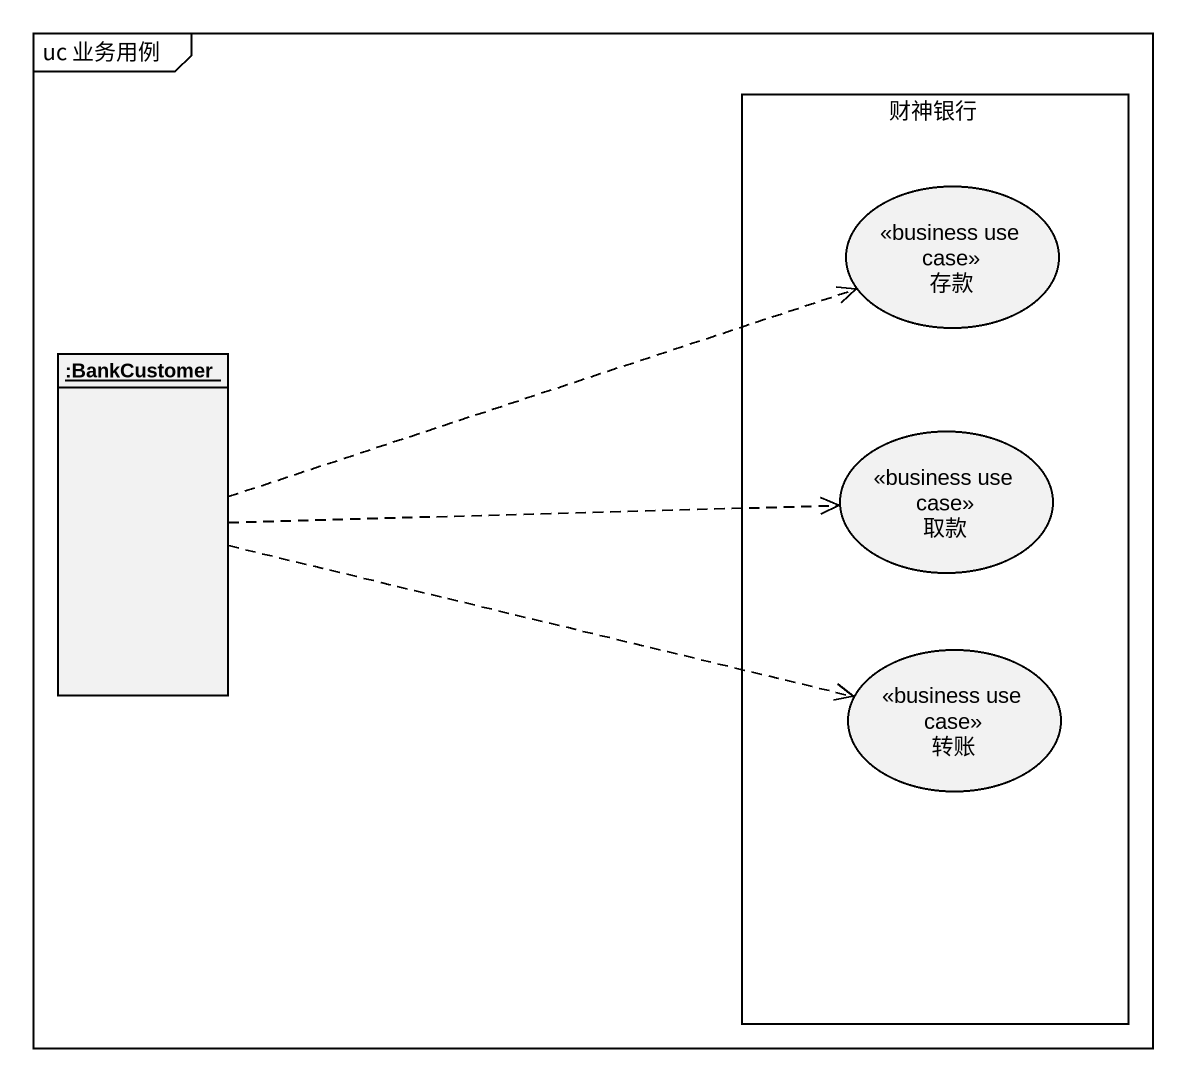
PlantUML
@startuml
mainframe uc 业务用例
allowmixing
hide circle
hide empty members
rectangle 财神银行 {
  usecase 存款 <<business use case>>
  usecase 取款 <<business use case>>
  usecase 转账 <<business use case>>
}
object ":BankCustomer" as BankCustomer
BankCustomer .right.> 存款
BankCustomer .right.> 取款
BankCustomer .right.> 转账
@enduml
